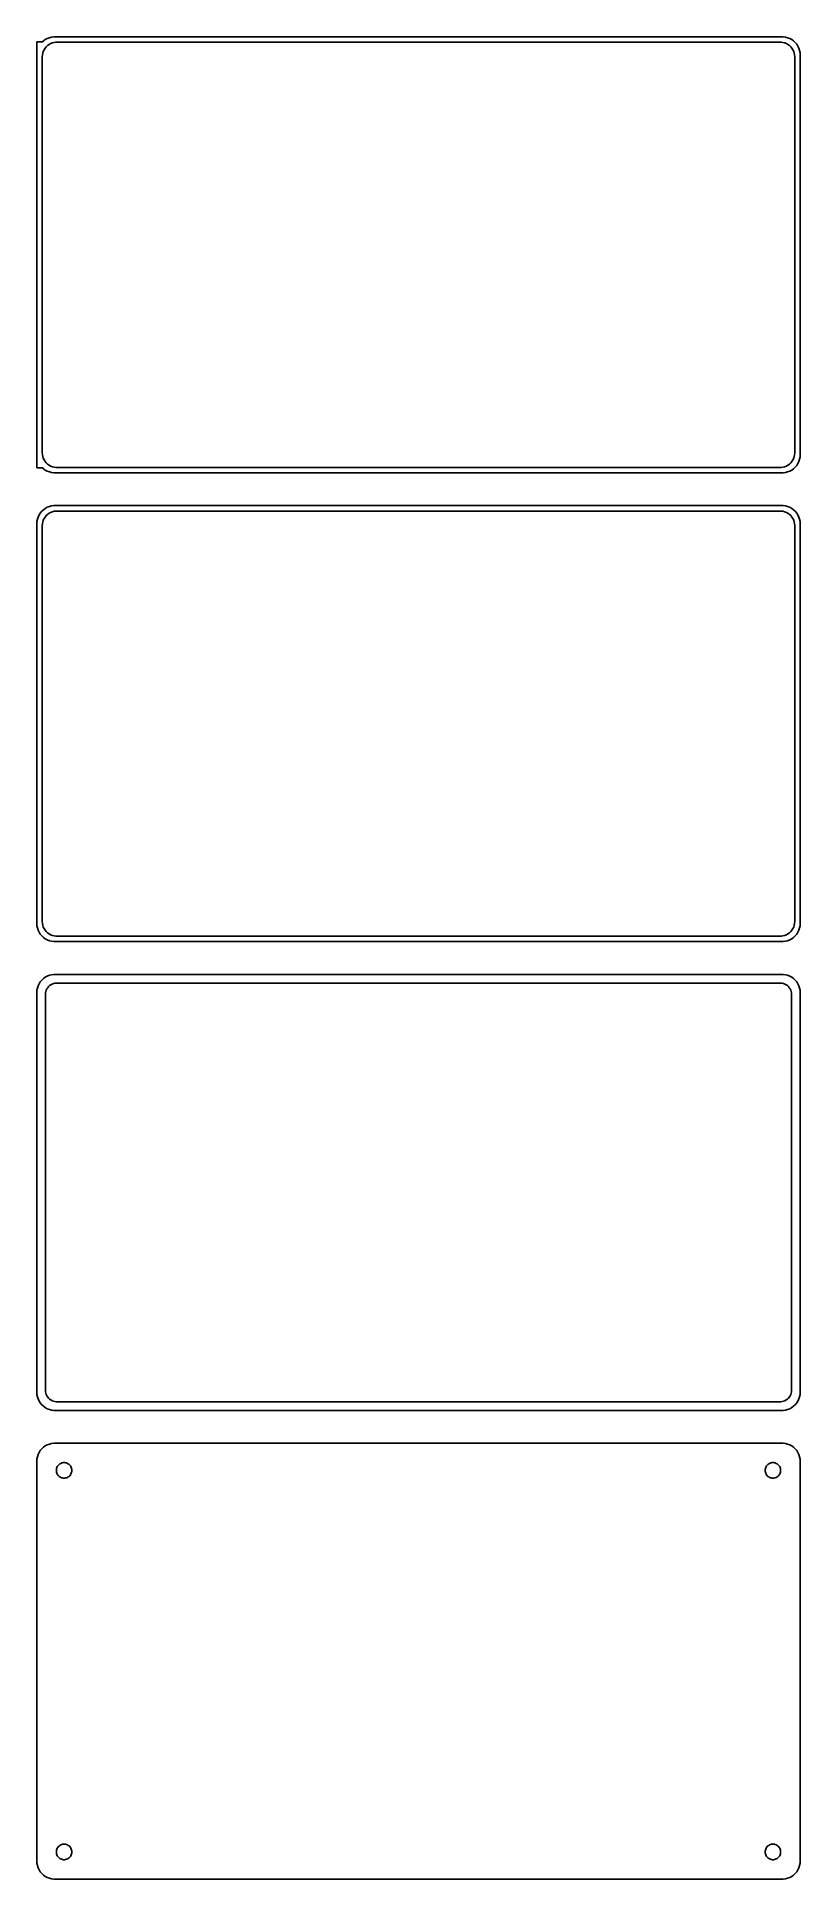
# Model space of a CAD drawing. Header units: metres. Extents: x -105 to 105, y 456 to 963.
import ezdxf

# ---------------------------------------------------------------- set-up
doc = ezdxf.new("R2010")
doc.units = ezdxf.units.M

msp = doc.modelspace()

# ---------------------------------------------------------------- linework, layer by layer
for p, q in [((-103.4, 961.653), (-105, 961.653)), ((-105, 961.653), (-105, 844.347)), ((-103.468, 958.001), (-103.374, 958.495)), ((-103.187, 961.853), (-103.4, 961.653)), ((-103.374, 958.495), (-103.219, 958.972)), ((-103.219, 958.972), (-103.005, 959.427)), ((-102.679, 962.222), (-103.187, 961.853)), ((-103.005, 959.427), (-102.736, 959.851)), ((-102.736, 959.851), (-102.416, 960.238)), ((-102.129, 962.524), (-102.679, 962.222)), ((-102.416, 960.238), (-102.05, 960.582)), ((-101.545, 962.755), (-102.129, 962.524)), ((-102.05, 960.582), (-101.643, 960.877)), ((-101.643, 960.877), (-101.203, 961.119)), ((-100.937, 962.911), (-101.545, 962.755)), ((-101.203, 961.119), (-100.736, 961.304)), ((-100.314, 962.99), (-100.937, 962.911)), ((-100.736, 961.304), (-100.25, 961.429)), ((100.314, 962.99), (-100.314, 962.99)), ((-100.25, 961.429), (-99.7512, 961.492)), ((-99.7512, 961.492), (99.7512, 961.492)), ((99.7512, 961.492), (100.25, 961.429)), ((100.25, 961.429), (100.736, 961.304)), ((100.937, 962.911), (100.314, 962.99)), ((100.736, 961.304), (101.203, 961.119)), ((101.545, 962.755), (100.937, 962.911)), ((101.203, 961.119), (101.643, 960.877)), ((102.129, 962.524), (101.545, 962.755)), ((101.643, 960.877), (102.05, 960.582)), ((102.05, 960.582), (102.416, 960.238)), ((102.679, 962.222), (102.129, 962.524)), ((102.416, 960.238), (102.736, 959.851)), ((103.187, 961.853), (102.679, 962.222)), ((102.736, 959.851), (103.005, 959.427)), ((103.005, 959.427), (103.219, 958.972)), ((103.645, 961.423), (103.187, 961.853)), ((103.219, 958.972), (103.374, 958.495)), ((103.374, 958.495), (103.468, 958.001)), ((104.045, 960.939), (103.645, 961.423)), ((104.382, 960.409), (104.045, 960.939)), ((104.649, 959.841), (104.382, 960.409)), ((104.843, 959.243), (104.649, 959.841)), ((104.961, 958.627), (104.843, 959.243)), ((105, 958), (104.961, 958.627)), ((-103.5, 957.5), (-103.468, 958.001)), ((-103.5, 848.5), (-103.5, 957.5)), ((103.468, 958.001), (103.5, 957.5)), ((103.5, 957.5), (103.5, 848.5)), ((105, 848), (105, 958)), ((-103.468, 847.999), (-103.5, 848.5)), ((-103.374, 847.505), (-103.468, 847.999)), ((-103.219, 847.028), (-103.374, 847.505)), ((-103.005, 846.573), (-103.219, 847.028)), ((103.219, 847.028), (103.005, 846.573)), ((103.374, 847.505), (103.219, 847.028)), ((103.468, 847.999), (103.374, 847.505)), ((103.5, 848.5), (103.468, 847.999)), ((104.649, 846.159), (104.843, 846.757)), ((104.843, 846.757), (104.961, 847.373)), ((104.961, 847.373), (105, 848)), ((-105, 844.347), (-103.4, 844.347)), ((-103.4, 844.347), (-103.187, 844.147)), ((-103.187, 844.147), (-102.679, 843.778)), ((-102.736, 846.149), (-103.005, 846.573)), ((-102.416, 845.762), (-102.736, 846.149)), ((-102.679, 843.778), (-102.129, 843.476)), ((-102.05, 845.418), (-102.416, 845.762)), ((-102.129, 843.476), (-101.545, 843.245)), ((-101.643, 845.123), (-102.05, 845.418)), ((-101.203, 844.881), (-101.643, 845.123)), ((-101.545, 843.245), (-100.937, 843.089)), ((-100.736, 844.696), (-101.203, 844.881)), ((-100.937, 843.089), (-100.314, 843.01)), ((-100.25, 844.571), (-100.736, 844.696)), ((-100.314, 843.01), (100.314, 843.01)), ((-99.7512, 844.508), (-100.25, 844.571)), ((99.7512, 844.508), (-99.7512, 844.508)), ((100.25, 844.571), (99.7512, 844.508)), ((100.736, 844.696), (100.25, 844.571)), ((100.314, 843.01), (100.937, 843.089)), ((101.203, 844.881), (100.736, 844.696)), ((100.937, 843.089), (101.545, 843.245)), ((101.643, 845.123), (101.203, 844.881)), ((101.545, 843.245), (102.129, 843.476)), ((102.05, 845.418), (101.643, 845.123)), ((102.416, 845.762), (102.05, 845.418)), ((102.129, 843.476), (102.679, 843.778)), ((102.736, 846.149), (102.416, 845.762)), ((102.679, 843.778), (103.187, 844.147)), ((103.005, 846.573), (102.736, 846.149)), ((103.187, 844.147), (103.645, 844.577)), ((103.645, 844.577), (104.045, 845.061)), ((104.045, 845.061), (104.382, 845.591)), ((104.382, 845.591), (104.649, 846.159)), ((-104.045, 831.939), (-104.382, 831.409)), ((-103.645, 832.423), (-104.045, 831.939)), ((-103.187, 832.853), (-103.645, 832.423)), ((-102.679, 833.222), (-103.187, 832.853)), ((-102.129, 833.524), (-102.679, 833.222)), ((-102.416, 831.238), (-102.05, 831.582)), ((-101.545, 833.755), (-102.129, 833.524)), ((-102.05, 831.582), (-101.643, 831.877)), ((-101.643, 831.877), (-101.203, 832.119)), ((-100.937, 833.911), (-101.545, 833.755)), ((-101.203, 832.119), (-100.736, 832.304)), ((-100.314, 833.99), (-100.937, 833.911)), ((-100.736, 832.304), (-100.25, 832.429)), ((100.314, 833.99), (-100.314, 833.99)), ((-100.25, 832.429), (-99.7512, 832.492)), ((-99.7512, 832.492), (99.7512, 832.492)), ((99.7512, 832.492), (100.25, 832.429)), ((100.25, 832.429), (100.736, 832.304)), ((100.937, 833.911), (100.314, 833.99)), ((100.736, 832.304), (101.203, 832.119)), ((101.545, 833.755), (100.937, 833.911)), ((101.203, 832.119), (101.643, 831.877)), ((102.129, 833.524), (101.545, 833.755)), ((101.643, 831.877), (102.05, 831.582)), ((102.05, 831.582), (102.416, 831.238)), ((102.679, 833.222), (102.129, 833.524)), ((103.187, 832.853), (102.679, 833.222)), ((103.645, 832.423), (103.187, 832.853)), ((104.045, 831.939), (103.645, 832.423)), ((104.382, 831.409), (104.045, 831.939)), ((-104.961, 829.627), (-105, 829)), ((-105, 829), (-105, 719)), ((-104.843, 830.243), (-104.961, 829.627)), ((-104.649, 830.841), (-104.843, 830.243)), ((-104.382, 831.409), (-104.649, 830.841)), ((-103.5, 828.5), (-103.468, 829.001)), ((-103.5, 719.5), (-103.5, 828.5)), ((-103.468, 829.001), (-103.374, 829.495)), ((-103.374, 829.495), (-103.219, 829.972)), ((-103.219, 829.972), (-103.005, 830.427)), ((-103.005, 830.427), (-102.736, 830.851)), ((-102.736, 830.851), (-102.416, 831.238)), ((102.416, 831.238), (102.736, 830.851)), ((102.736, 830.851), (103.005, 830.427)), ((103.005, 830.427), (103.219, 829.972)), ((103.219, 829.972), (103.374, 829.495)), ((103.374, 829.495), (103.468, 829.001)), ((103.468, 829.001), (103.5, 828.5)), ((103.5, 828.5), (103.5, 719.5)), ((104.649, 830.841), (104.382, 831.409)), ((104.843, 830.243), (104.649, 830.841)), ((104.961, 829.627), (104.843, 830.243)), ((105, 829), (104.961, 829.627)), ((105, 719), (105, 829)), ((-105, 719), (-104.961, 718.373)), ((-104.961, 718.373), (-104.843, 717.757)), ((-104.843, 717.757), (-104.649, 717.159)), ((-104.649, 717.159), (-104.382, 716.591)), ((-104.382, 716.591), (-104.045, 716.061)), ((-104.045, 716.061), (-103.645, 715.577)), ((-103.645, 715.577), (-103.187, 715.147)), ((-103.468, 718.999), (-103.5, 719.5)), ((-103.374, 718.505), (-103.468, 718.999)), ((-103.219, 718.028), (-103.374, 718.505)), ((-103.005, 717.573), (-103.219, 718.028)), ((-103.187, 715.147), (-102.679, 714.778)), ((-102.736, 717.149), (-103.005, 717.573)), ((-102.416, 716.762), (-102.736, 717.149)), ((-102.05, 716.418), (-102.416, 716.762)), ((-101.643, 716.123), (-102.05, 716.418)), ((-101.203, 715.881), (-101.643, 716.123)), ((-100.736, 715.696), (-101.203, 715.881)), ((-100.25, 715.571), (-100.736, 715.696)), ((-99.7512, 715.508), (-100.25, 715.571)), ((99.7512, 715.508), (-99.7512, 715.508)), ((100.25, 715.571), (99.7512, 715.508)), ((100.736, 715.696), (100.25, 715.571)), ((101.203, 715.881), (100.736, 715.696)), ((101.643, 716.123), (101.203, 715.881)), ((102.05, 716.418), (101.643, 716.123)), ((102.416, 716.762), (102.05, 716.418)), ((102.736, 717.149), (102.416, 716.762)), ((102.679, 714.778), (103.187, 715.147)), ((103.005, 717.573), (102.736, 717.149)), ((103.219, 718.028), (103.005, 717.573)), ((103.187, 715.147), (103.645, 715.577)), ((103.374, 718.505), (103.219, 718.028)), ((103.468, 718.999), (103.374, 718.505)), ((103.5, 719.5), (103.468, 718.999)), ((103.645, 715.577), (104.045, 716.061)), ((104.045, 716.061), (104.382, 716.591)), ((104.382, 716.591), (104.649, 717.159)), ((104.649, 717.159), (104.843, 717.757)), ((104.843, 717.757), (104.961, 718.373)), ((104.961, 718.373), (105, 719)), ((-102.679, 714.778), (-102.129, 714.476)), ((-102.129, 714.476), (-101.545, 714.245)), ((-101.545, 714.245), (-100.937, 714.089)), ((-100.937, 714.089), (-100.314, 714.01)), ((-100.314, 714.01), (100.314, 714.01)), ((100.314, 714.01), (100.937, 714.089)), ((100.937, 714.089), (101.545, 714.245)), ((101.545, 714.245), (102.129, 714.476)), ((102.129, 714.476), (102.679, 714.778)), ((-101.545, 704.755), (-102.129, 704.524)), ((-100.937, 704.911), (-101.545, 704.755)), ((-100.314, 704.99), (-100.937, 704.911)), ((100.314, 704.99), (-100.314, 704.99)), ((100.937, 704.911), (100.314, 704.99)), ((101.545, 704.755), (100.937, 704.911)), ((102.129, 704.524), (101.545, 704.755)), ((-104.961, 700.627), (-105, 700)), ((-105, 700), (-105, 590)), ((-104.843, 701.243), (-104.961, 700.627)), ((-104.649, 701.841), (-104.843, 701.243)), ((-104.382, 702.409), (-104.649, 701.841)), ((-104.045, 702.939), (-104.382, 702.409)), ((-103.645, 703.423), (-104.045, 702.939)), ((-103.187, 703.853), (-103.645, 703.423)), ((-102.679, 704.222), (-103.187, 703.853)), ((-102.129, 704.524), (-102.679, 704.222)), ((-102.613, 699.5), (-102.588, 699.89)), ((-102.588, 699.89), (-102.515, 700.274)), ((-102.515, 700.274), (-102.394, 700.646)), ((-102.394, 700.646), (-102.228, 701)), ((-102.228, 701), (-102.018, 701.33)), ((-102.018, 701.33), (-101.769, 701.631)), ((-101.769, 701.631), (-101.484, 701.899)), ((-101.484, 701.899), (-101.168, 702.128)), ((-101.168, 702.128), (-100.825, 702.317)), ((-100.825, 702.317), (-100.462, 702.461)), ((-100.462, 702.461), (-100.083, 702.558)), ((-100.083, 702.558), (-99.6955, 702.607)), ((-99.6955, 702.607), (99.6955, 702.607)), ((99.6955, 702.607), (100.083, 702.558)), ((100.083, 702.558), (100.462, 702.461)), ((100.462, 702.461), (100.825, 702.317)), ((100.825, 702.317), (101.168, 702.128)), ((101.168, 702.128), (101.484, 701.899)), ((101.484, 701.899), (101.769, 701.631)), ((101.769, 701.631), (102.018, 701.33)), ((102.018, 701.33), (102.228, 701)), ((102.679, 704.222), (102.129, 704.524)), ((102.228, 701), (102.394, 700.646)), ((102.394, 700.646), (102.515, 700.274)), ((102.515, 700.274), (102.588, 699.89)), ((102.588, 699.89), (102.613, 699.5)), ((103.187, 703.853), (102.679, 704.222)), ((103.645, 703.423), (103.187, 703.853)), ((104.045, 702.939), (103.645, 703.423)), ((104.382, 702.409), (104.045, 702.939)), ((104.649, 701.841), (104.382, 702.409)), ((104.843, 701.243), (104.649, 701.841)), ((104.961, 700.627), (104.843, 701.243)), ((105, 700), (104.961, 700.627)), ((105, 590), (105, 700)), ((-102.613, 590.5), (-102.613, 699.5)), ((102.613, 699.5), (102.613, 590.5)), ((-105, 590), (-104.961, 589.373)), ((-104.961, 589.373), (-104.843, 588.757)), ((-104.843, 588.757), (-104.649, 588.159)), ((-104.649, 588.159), (-104.382, 587.591)), ((-102.588, 590.11), (-102.613, 590.5)), ((-102.515, 589.726), (-102.588, 590.11)), ((-102.394, 589.354), (-102.515, 589.726)), ((-102.228, 589), (-102.394, 589.354)), ((-102.018, 588.67), (-102.228, 589)), ((-101.769, 588.369), (-102.018, 588.67)), ((-101.484, 588.101), (-101.769, 588.369)), ((-101.168, 587.872), (-101.484, 588.101)), ((101.484, 588.101), (101.168, 587.872)), ((101.769, 588.369), (101.484, 588.101)), ((102.018, 588.67), (101.769, 588.369)), ((102.228, 589), (102.018, 588.67)), ((102.394, 589.354), (102.228, 589)), ((102.515, 589.726), (102.394, 589.354)), ((102.588, 590.11), (102.515, 589.726)), ((102.613, 590.5), (102.588, 590.11)), ((104.382, 587.591), (104.649, 588.159)), ((104.649, 588.159), (104.843, 588.757)), ((104.843, 588.757), (104.961, 589.373)), ((104.961, 589.373), (105, 590)), ((-104.382, 587.591), (-104.045, 587.061)), ((-104.045, 587.061), (-103.645, 586.577)), ((-103.645, 586.577), (-103.187, 586.147)), ((-103.187, 586.147), (-102.679, 585.778)), ((-102.679, 585.778), (-102.129, 585.476)), ((-102.129, 585.476), (-101.545, 585.245)), ((-101.545, 585.245), (-100.937, 585.089)), ((-100.825, 587.683), (-101.168, 587.872)), ((-100.937, 585.089), (-100.314, 585.01)), ((-100.462, 587.539), (-100.825, 587.683)), ((-100.083, 587.442), (-100.462, 587.539)), ((-100.314, 585.01), (100.314, 585.01)), ((-99.6955, 587.393), (-100.083, 587.442)), ((99.6955, 587.393), (-99.6955, 587.393)), ((100.083, 587.442), (99.6955, 587.393)), ((100.462, 587.539), (100.083, 587.442)), ((100.314, 585.01), (100.937, 585.089)), ((100.825, 587.683), (100.462, 587.539)), ((101.168, 587.872), (100.825, 587.683)), ((100.937, 585.089), (101.545, 585.245)), ((101.545, 585.245), (102.129, 585.476)), ((102.129, 585.476), (102.679, 585.778)), ((102.679, 585.778), (103.187, 586.147)), ((103.187, 586.147), (103.645, 586.577)), ((103.645, 586.577), (104.045, 587.061)), ((104.045, 587.061), (104.382, 587.591)), ((-104.382, 573.409), (-104.649, 572.841)), ((-104.045, 573.939), (-104.382, 573.409)), ((-103.645, 574.423), (-104.045, 573.939)), ((-103.187, 574.853), (-103.645, 574.423)), ((-102.679, 575.222), (-103.187, 574.853)), ((-102.129, 575.524), (-102.679, 575.222)), ((-101.545, 575.755), (-102.129, 575.524)), ((-100.937, 575.911), (-101.545, 575.755)), ((-100.314, 575.99), (-100.937, 575.911)), ((100.314, 575.99), (-100.314, 575.99)), ((100.937, 575.911), (100.314, 575.99)), ((101.545, 575.755), (100.937, 575.911)), ((102.129, 575.524), (101.545, 575.755)), ((102.679, 575.222), (102.129, 575.524)), ((103.187, 574.853), (102.679, 575.222)), ((103.645, 574.423), (103.187, 574.853)), ((104.045, 573.939), (103.645, 574.423)), ((104.382, 573.409), (104.045, 573.939)), ((104.649, 572.841), (104.382, 573.409)), ((-104.961, 571.627), (-105, 571)), ((-105, 571), (-105, 461)), ((-104.843, 572.243), (-104.961, 571.627)), ((-104.649, 572.841), (-104.843, 572.243)), ((-99.6353, 568.5), (-99.6185, 568.768)), ((-99.6185, 568.232), (-99.6353, 568.5)), ((-99.6185, 568.768), (-99.5682, 569.031)), ((-99.5682, 567.969), (-99.6185, 568.232)), ((-99.5682, 569.031), (-99.4853, 569.286)), ((-99.4853, 567.714), (-99.5682, 567.969)), ((-99.4853, 569.286), (-99.3712, 569.529)), ((-99.3712, 569.529), (-99.2275, 569.755)), ((-99.2275, 569.755), (-99.0566, 569.962)), ((-99.0566, 569.962), (-98.8611, 570.145)), ((-98.8611, 570.145), (-98.6441, 570.303)), ((-98.6441, 570.303), (-98.4092, 570.432)), ((-98.4092, 570.432), (-98.1598, 570.531)), ((-98.1598, 570.531), (-97.9001, 570.597)), ((-97.9001, 570.597), (-97.6341, 570.631)), ((-97.6341, 570.631), (-97.3659, 570.631)), ((-97.3659, 570.631), (-97.0999, 570.597)), ((-97.0999, 570.597), (-96.8401, 570.531)), ((-96.8401, 570.531), (-96.5908, 570.432)), ((-96.5908, 570.432), (-96.3559, 570.303)), ((-96.3559, 570.303), (-96.1389, 570.145)), ((-96.1389, 570.145), (-95.9434, 569.962)), ((-95.9434, 569.962), (-95.7725, 569.755)), ((-95.7725, 569.755), (-95.6288, 569.529)), ((-95.6288, 569.529), (-95.5146, 569.286)), ((-95.5146, 569.286), (-95.4318, 569.031)), ((-95.4318, 567.969), (-95.5146, 567.714)), ((-95.4318, 569.031), (-95.3815, 568.768)), ((-95.3815, 568.232), (-95.4318, 567.969)), ((-95.3815, 568.768), (-95.3647, 568.5)), ((-95.3647, 568.5), (-95.3815, 568.232)), ((95.3647, 568.5), (95.3815, 568.768)), ((95.3815, 568.232), (95.3647, 568.5)), ((95.3815, 568.768), (95.4318, 569.031)), ((95.4318, 567.969), (95.3815, 568.232)), ((95.4318, 569.031), (95.5146, 569.286)), ((95.5146, 567.714), (95.4318, 567.969)), ((95.5146, 569.286), (95.6288, 569.529)), ((95.6288, 569.529), (95.7725, 569.755)), ((95.7725, 569.755), (95.9434, 569.962)), ((95.9434, 569.962), (96.1389, 570.145)), ((96.1389, 570.145), (96.3559, 570.303)), ((96.3559, 570.303), (96.5908, 570.432)), ((96.5908, 570.432), (96.8401, 570.531)), ((96.8401, 570.531), (97.0999, 570.597)), ((97.0999, 570.597), (97.3659, 570.631)), ((97.3659, 570.631), (97.6341, 570.631)), ((97.6341, 570.631), (97.9001, 570.597)), ((97.9001, 570.597), (98.1598, 570.531)), ((98.1598, 570.531), (98.4092, 570.432)), ((98.4092, 570.432), (98.6441, 570.303)), ((98.6441, 570.303), (98.8611, 570.145)), ((98.8611, 570.145), (99.0566, 569.962)), ((99.0566, 569.962), (99.2275, 569.755)), ((99.2275, 569.755), (99.3712, 569.529)), ((99.3712, 569.529), (99.4853, 569.286)), ((99.4853, 569.286), (99.5682, 569.031)), ((99.5682, 567.969), (99.4853, 567.714)), ((99.5682, 569.031), (99.6185, 568.768)), ((99.6185, 568.232), (99.5682, 567.969)), ((99.6185, 568.768), (99.6353, 568.5)), ((99.6353, 568.5), (99.6185, 568.232)), ((104.843, 572.243), (104.649, 572.841)), ((104.961, 571.627), (104.843, 572.243)), ((105, 571), (104.961, 571.627)), ((105, 461), (105, 571)), ((-99.3712, 567.471), (-99.4853, 567.714)), ((-99.2275, 567.245), (-99.3712, 567.471)), ((-99.0566, 567.038), (-99.2275, 567.245)), ((-98.8611, 566.855), (-99.0566, 567.038)), ((-98.6441, 566.697), (-98.8611, 566.855)), ((-98.4092, 566.568), (-98.6441, 566.697)), ((-98.1598, 566.469), (-98.4092, 566.568)), ((-97.9001, 566.403), (-98.1598, 566.469)), ((-97.6341, 566.369), (-97.9001, 566.403)), ((-97.3659, 566.369), (-97.6341, 566.369)), ((-97.0999, 566.403), (-97.3659, 566.369)), ((-96.8401, 566.469), (-97.0999, 566.403)), ((-96.5908, 566.568), (-96.8401, 566.469)), ((-96.3559, 566.697), (-96.5908, 566.568)), ((-96.1389, 566.855), (-96.3559, 566.697)), ((-95.9434, 567.038), (-96.1389, 566.855)), ((-95.7725, 567.245), (-95.9434, 567.038)), ((-95.6288, 567.471), (-95.7725, 567.245)), ((-95.5146, 567.714), (-95.6288, 567.471)), ((95.6288, 567.471), (95.5146, 567.714)), ((95.7725, 567.245), (95.6288, 567.471)), ((95.9434, 567.038), (95.7725, 567.245)), ((96.1389, 566.855), (95.9434, 567.038)), ((96.3559, 566.697), (96.1389, 566.855)), ((96.5908, 566.568), (96.3559, 566.697)), ((96.8401, 566.469), (96.5908, 566.568)), ((97.0999, 566.403), (96.8401, 566.469)), ((97.3659, 566.369), (97.0999, 566.403)), ((97.6341, 566.369), (97.3659, 566.369)), ((97.9001, 566.403), (97.6341, 566.369)), ((98.1598, 566.469), (97.9001, 566.403)), ((98.4092, 566.568), (98.1598, 566.469)), ((98.6441, 566.697), (98.4092, 566.568)), ((98.8611, 566.855), (98.6441, 566.697)), ((99.0566, 567.038), (98.8611, 566.855)), ((99.2275, 567.245), (99.0566, 567.038)), ((99.3712, 567.471), (99.2275, 567.245)), ((99.4853, 567.714), (99.3712, 567.471)), ((-99.6353, 463.5), (-99.6185, 463.768)), ((-99.6185, 463.232), (-99.6353, 463.5)), ((-99.6185, 463.768), (-99.5682, 464.031)), ((-99.5682, 462.969), (-99.6185, 463.232)), ((-99.5682, 464.031), (-99.4853, 464.286)), ((-99.4853, 462.714), (-99.5682, 462.969)), ((-99.4853, 464.286), (-99.3712, 464.529)), ((-99.3712, 462.471), (-99.4853, 462.714)), ((-99.3712, 464.529), (-99.2275, 464.755)), ((-99.2275, 462.245), (-99.3712, 462.471)), ((-99.2275, 464.755), (-99.0566, 464.962)), ((-99.0566, 462.038), (-99.2275, 462.245)), ((-99.0566, 464.962), (-98.8611, 465.145)), ((-98.8611, 461.855), (-99.0566, 462.038)), ((-98.8611, 465.145), (-98.6441, 465.303)), ((-98.6441, 461.697), (-98.8611, 461.855)), ((-98.6441, 465.303), (-98.4092, 465.432)), ((-98.4092, 461.568), (-98.6441, 461.697)), ((-98.4092, 465.432), (-98.1598, 465.531)), ((-98.1598, 461.469), (-98.4092, 461.568)), ((-98.1598, 465.531), (-97.9001, 465.597)), ((-97.9001, 461.403), (-98.1598, 461.469)), ((-97.9001, 465.597), (-97.6341, 465.631)), ((-97.6341, 461.369), (-97.9001, 461.403)), ((-97.6341, 465.631), (-97.3659, 465.631)), ((-97.3659, 461.369), (-97.6341, 461.369)), ((-97.3659, 465.631), (-97.0999, 465.597)), ((-97.0999, 461.403), (-97.3659, 461.369)), ((-97.0999, 465.597), (-96.8401, 465.531)), ((-96.8401, 461.469), (-97.0999, 461.403)), ((-96.8401, 465.531), (-96.5908, 465.432)), ((-96.5908, 461.568), (-96.8401, 461.469)), ((-96.5908, 465.432), (-96.3559, 465.303)), ((-96.3559, 461.697), (-96.5908, 461.568)), ((-96.3559, 465.303), (-96.1389, 465.145)), ((-96.1389, 461.855), (-96.3559, 461.697)), ((-96.1389, 465.145), (-95.9434, 464.962)), ((-95.9434, 462.038), (-96.1389, 461.855)), ((-95.9434, 464.962), (-95.7725, 464.755)), ((-95.7725, 462.245), (-95.9434, 462.038)), ((-95.7725, 464.755), (-95.6288, 464.529)), ((-95.6288, 462.471), (-95.7725, 462.245)), ((-95.6288, 464.529), (-95.5146, 464.286)), ((-95.5146, 462.714), (-95.6288, 462.471)), ((-95.5146, 464.286), (-95.4318, 464.031)), ((-95.4318, 462.969), (-95.5146, 462.714)), ((-95.4318, 464.031), (-95.3815, 463.768)), ((-95.3815, 463.232), (-95.4318, 462.969)), ((-95.3815, 463.768), (-95.3647, 463.5)), ((-95.3647, 463.5), (-95.3815, 463.232)), ((95.3647, 463.5), (95.3815, 463.768)), ((95.3815, 463.232), (95.3647, 463.5)), ((95.3815, 463.768), (95.4318, 464.031)), ((95.4318, 462.969), (95.3815, 463.232)), ((95.4318, 464.031), (95.5146, 464.286)), ((95.5146, 462.714), (95.4318, 462.969)), ((95.5146, 464.286), (95.6288, 464.529)), ((95.6288, 462.471), (95.5146, 462.714)), ((95.6288, 464.529), (95.7725, 464.755)), ((95.7725, 462.245), (95.6288, 462.471)), ((95.7725, 464.755), (95.9434, 464.962)), ((95.9434, 462.038), (95.7725, 462.245)), ((95.9434, 464.962), (96.1389, 465.145)), ((96.1389, 461.855), (95.9434, 462.038)), ((96.1389, 465.145), (96.3559, 465.303)), ((96.3559, 461.697), (96.1389, 461.855)), ((96.3559, 465.303), (96.5908, 465.432)), ((96.5908, 461.568), (96.3559, 461.697)), ((96.5908, 465.432), (96.8401, 465.531)), ((96.8401, 461.469), (96.5908, 461.568)), ((96.8401, 465.531), (97.0999, 465.597)), ((97.0999, 461.403), (96.8401, 461.469)), ((97.0999, 465.597), (97.3659, 465.631)), ((97.3659, 461.369), (97.0999, 461.403)), ((97.3659, 465.631), (97.6341, 465.631)), ((97.6341, 461.369), (97.3659, 461.369)), ((97.6341, 465.631), (97.9001, 465.597)), ((97.9001, 461.403), (97.6341, 461.369)), ((97.9001, 465.597), (98.1598, 465.531)), ((98.1598, 461.469), (97.9001, 461.403)), ((98.1598, 465.531), (98.4092, 465.432)), ((98.4092, 461.568), (98.1598, 461.469)), ((98.4092, 465.432), (98.6441, 465.303)), ((98.6441, 461.697), (98.4092, 461.568)), ((98.6441, 465.303), (98.8611, 465.145)), ((98.8611, 461.855), (98.6441, 461.697)), ((98.8611, 465.145), (99.0566, 464.962)), ((99.0566, 462.038), (98.8611, 461.855)), ((99.0566, 464.962), (99.2275, 464.755)), ((99.2275, 462.245), (99.0566, 462.038)), ((99.2275, 464.755), (99.3712, 464.529)), ((99.3712, 462.471), (99.2275, 462.245)), ((99.3712, 464.529), (99.4853, 464.286)), ((99.4853, 462.714), (99.3712, 462.471)), ((99.4853, 464.286), (99.5682, 464.031)), ((99.5682, 462.969), (99.4853, 462.714)), ((99.5682, 464.031), (99.6185, 463.768)), ((99.6185, 463.232), (99.5682, 462.969)), ((99.6185, 463.768), (99.6353, 463.5)), ((99.6353, 463.5), (99.6185, 463.232)), ((-105, 461), (-104.961, 460.373)), ((-104.961, 460.373), (-104.843, 459.757)), ((-104.843, 459.757), (-104.649, 459.159)), ((-104.649, 459.159), (-104.382, 458.591)), ((-104.382, 458.591), (-104.045, 458.061)), ((-104.045, 458.061), (-103.645, 457.577)), ((-103.645, 457.577), (-103.187, 457.147)), ((-103.187, 457.147), (-102.679, 456.778)), ((-102.679, 456.778), (-102.129, 456.476)), ((-102.129, 456.476), (-101.545, 456.245)), ((101.545, 456.245), (102.129, 456.476)), ((102.129, 456.476), (102.679, 456.778)), ((102.679, 456.778), (103.187, 457.147)), ((103.187, 457.147), (103.645, 457.577)), ((103.645, 457.577), (104.045, 458.061)), ((104.045, 458.061), (104.382, 458.591)), ((104.382, 458.591), (104.649, 459.159)), ((104.649, 459.159), (104.843, 459.757)), ((104.843, 459.757), (104.961, 460.373)), ((104.961, 460.373), (105, 461)), ((-101.545, 456.245), (-100.937, 456.089)), ((-100.937, 456.089), (-100.314, 456.01)), ((-100.314, 456.01), (100.314, 456.01)), ((100.314, 456.01), (100.937, 456.089)), ((100.937, 456.089), (101.545, 456.245))]:
    msp.add_line(p, q)

doc.saveas('drawing.dxf')
